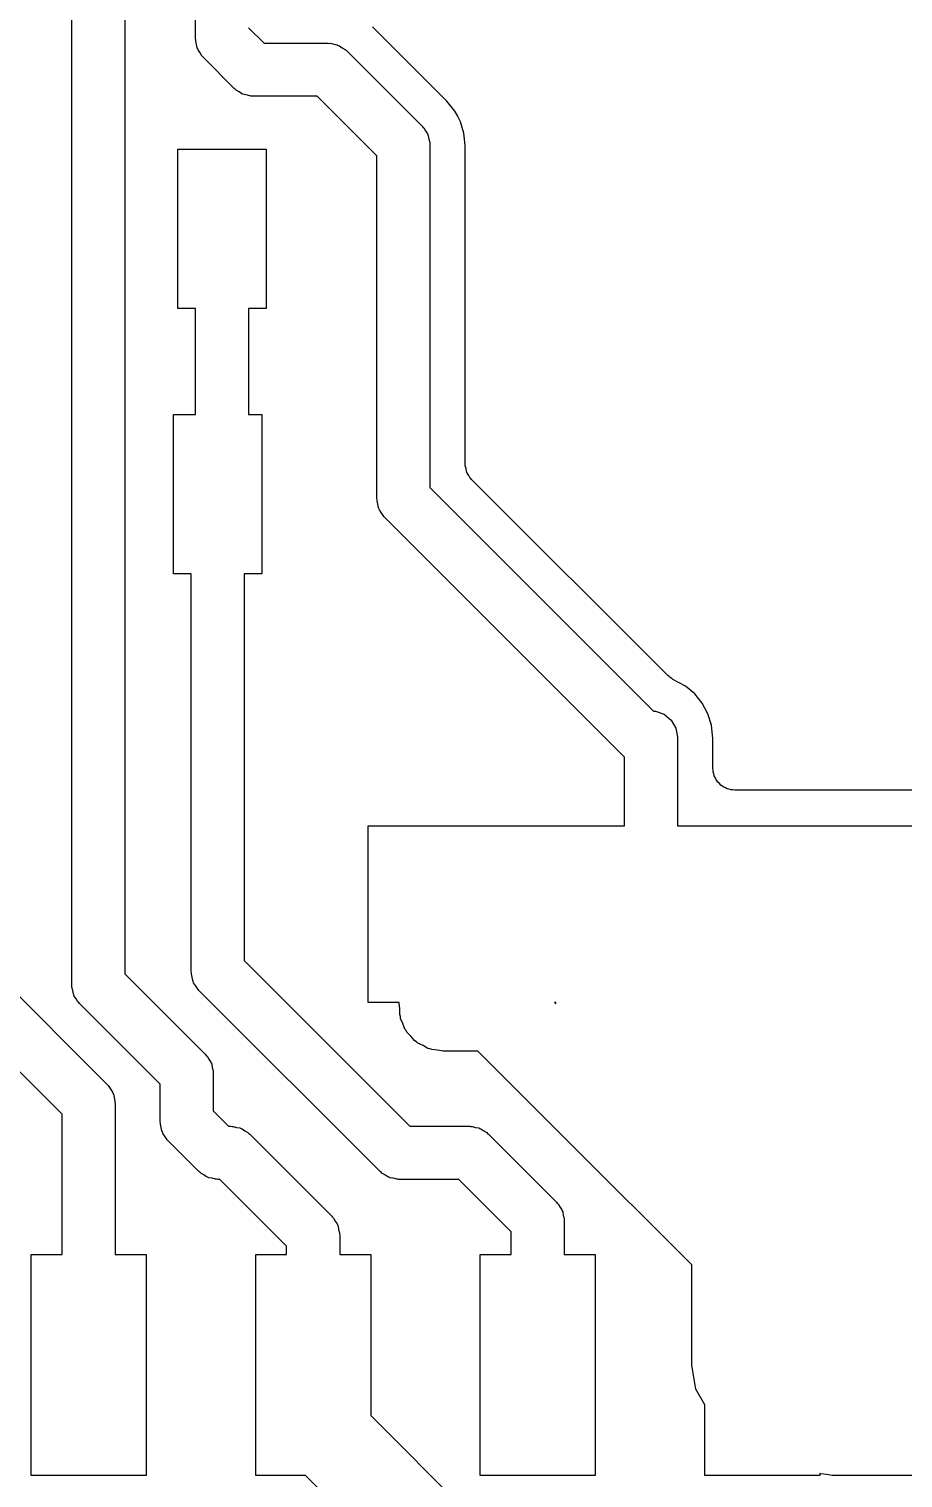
# Model space of a CAD drawing. Extents: x 76 to 124.9, y -113.7 to -66.
# Drawn here: x 104.26 to 109.2, y -102.66 to -94.47 of the extents above; entities that cross this region are included whole.
import ezdxf

# ---------------------------------------------------------------- set-up
doc = ezdxf.new("R2010")
doc.units = 0
doc.header["$MEASUREMENT"] = 0
doc.layers.add('BLACK', color=7, linetype='CONTINUOUS')

msp = doc.modelspace()

# ---------------------------------------------------------------- linework, layer by layer
at = {"layer": 'Black'}
for p, q in [((104.5, -99.675), (104.5, -92.525)), ((104.8, -92.5871), (104.8, -99.675)), ((105.2, -94.525), (105.2, -93.7)), ((105.5, -94.4629), (105.587, -94.55)), ((106.621, -94.8777), (106.201, -94.4575)), ((105.201, -94.5315), (105.2, -94.525)), ((105.201, -94.5381), (105.201, -94.5315)), ((105.206, -94.557), (105.201, -94.5381)), ((105.209, -94.5763), (105.206, -94.557)), ((105.587, -94.55), (105.95, -94.55)), ((105.95, -94.55), (105.957, -94.5511)), ((105.957, -94.5511), (105.963, -94.5506)), ((105.963, -94.5506), (105.982, -94.5556)), ((105.982, -94.5556), (106.001, -94.559)), ((106.001, -94.559), (106.007, -94.5623)), ((106.007, -94.5623), (106.013, -94.5641)), ((105.212, -94.582), (105.209, -94.5763)), ((105.214, -94.5884), (105.212, -94.582)), ((105.225, -94.6044), (105.214, -94.5884)), ((105.235, -94.6214), (105.225, -94.6044)), ((105.24, -94.6257), (105.235, -94.6214)), ((105.244, -94.6311), (105.24, -94.6257)), ((105.419, -94.8061), (105.244, -94.6311)), ((106.013, -94.5641), (106.029, -94.5753)), ((106.029, -94.5753), (106.046, -94.5851)), ((106.046, -94.5851), (106.051, -94.5901)), ((106.051, -94.5901), (106.056, -94.5939)), ((106.056, -94.5939), (106.481, -95.0189)), ((105.424, -94.8099), (105.419, -94.8061)), ((105.429, -94.8149), (105.424, -94.8099)), ((105.446, -94.8247), (105.429, -94.8149)), ((105.462, -94.8359), (105.446, -94.8247)), ((105.468, -94.8377), (105.462, -94.8359)), ((105.474, -94.841), (105.468, -94.8377)), ((105.493, -94.8444), (105.474, -94.841)), ((105.512, -94.8494), (105.493, -94.8444)), ((105.519, -94.8489), (105.512, -94.8494)), ((105.525, -94.85), (105.519, -94.8489)), ((105.888, -94.85), (105.525, -94.85)), ((106.225, -95.1871), (105.888, -94.85)), ((106.644, -94.9067), (106.621, -94.8777)), ((106.645, -94.9072), (106.644, -94.9067)), ((106.645, -94.9077), (106.645, -94.9072)), ((106.666, -94.9336), (106.645, -94.9077)), ((106.682, -94.9632), (106.666, -94.9336)), ((106.682, -94.9637), (106.682, -94.9632)), ((106.682, -94.9644), (106.682, -94.9637)), ((106.698, -94.9939), (106.682, -94.9644)), ((106.481, -95.0189), (106.485, -95.0243)), ((106.485, -95.0243), (106.49, -95.0286)), ((106.49, -95.0286), (106.5, -95.0456)), ((106.5, -95.0456), (106.511, -95.0616)), ((106.707, -95.0258), (106.698, -94.9939)), ((106.708, -95.0264), (106.707, -95.0258)), ((106.708, -95.0271), (106.708, -95.0264)), ((106.717, -95.0591), (106.708, -95.0271)), ((106.511, -95.0616), (106.513, -95.068)), ((106.513, -95.068), (106.516, -95.0737)), ((106.516, -95.0737), (106.519, -95.093)), ((106.519, -95.093), (106.524, -95.1119)), ((106.524, -95.1119), (106.524, -95.1185)), ((106.524, -95.1185), (106.525, -95.125)), ((106.525, -95.125), (106.525, -97.0629)), ((106.72, -95.0923), (106.717, -95.0591)), ((106.72, -95.0929), (106.72, -95.0923)), ((106.72, -95.0936), (106.72, -95.0929)), ((106.724, -95.1311), (106.72, -95.0936)), ((106.724, -96.9287), (106.724, -95.1311)), ((105.1, -96.05), (105.1, -95.15)), ((105.1, -95.15), (105.6, -95.15)), ((105.6, -95.15), (105.6, -96.05)), ((106.225, -97.125), (106.225, -95.1871)), ((105.2, -96.05), (105.1, -96.05)), ((105.2, -96.65), (105.2, -96.05)), ((105.6, -96.05), (105.5, -96.05)), ((105.5, -96.05), (105.5, -96.65)), ((105.075, -97.55), (105.075, -96.65)), ((105.075, -96.65), (105.2, -96.65)), ((105.5, -96.65), (105.575, -96.65)), ((105.575, -96.65), (105.575, -97.55)), ((106.725, -96.9341), (106.724, -96.9287)), ((106.724, -96.9396), (106.725, -96.9341)), ((106.729, -96.9553), (106.724, -96.9396)), ((106.732, -96.9714), (106.729, -96.9553)), ((106.734, -96.9762), (106.732, -96.9714)), ((106.736, -96.9815), (106.734, -96.9762)), ((106.745, -96.9949), (106.736, -96.9815)), ((106.753, -97.009), (106.745, -96.9949)), ((106.757, -97.0125), (106.753, -97.009)), ((106.761, -97.0171), (106.757, -97.0125)), ((107.87, -98.1263), (106.761, -97.0171)), ((106.525, -97.0629), (107.789, -98.3273)), ((106.226, -97.1315), (106.225, -97.125)), ((106.226, -97.1381), (106.226, -97.1315)), ((106.231, -97.157), (106.226, -97.1381)), ((106.234, -97.1763), (106.231, -97.157)), ((106.237, -97.182), (106.234, -97.1763)), ((106.239, -97.1884), (106.237, -97.182)), ((106.25, -97.2044), (106.239, -97.1884)), ((106.26, -97.2214), (106.25, -97.2044)), ((106.265, -97.2257), (106.26, -97.2214)), ((106.269, -97.2311), (106.265, -97.2257)), ((107.625, -98.5871), (106.269, -97.2311)), ((105.175, -97.55), (105.075, -97.55)), ((105.175, -99.8), (105.175, -97.55)), ((105.575, -97.55), (105.475, -97.55)), ((105.475, -97.55), (105.475, -99.7379)), ((107.877, -98.1312), (107.87, -98.1263)), ((107.883, -98.1374), (107.877, -98.1312)), ((107.892, -98.1422), (107.883, -98.1374)), ((107.899, -98.148), (107.892, -98.1422)), ((107.97, -98.1862), (107.899, -98.148)), ((108.022, -98.2295), (107.97, -98.1862)), ((108.065, -98.2822), (108.022, -98.2295)), ((107.789, -98.3273), (107.801, -98.3273)), ((107.801, -98.3273), (107.85, -98.3451)), ((108.097, -98.3422), (108.065, -98.2822)), ((107.85, -98.3451), (107.89, -98.3786)), ((107.89, -98.3786), (107.916, -98.4237)), ((108.117, -98.4073), (108.097, -98.3422)), ((108.124, -98.4811), (108.117, -98.4073)), ((107.916, -98.4237), (107.925, -98.475)), ((107.925, -98.475), (107.925, -98.975)), ((108.124, -98.6494), (108.124, -98.4811)), ((107.625, -98.975), (107.625, -98.5871)), ((108.126, -98.6602), (108.124, -98.6494)), ((108.126, -98.6711), (108.126, -98.6602)), ((108.13, -98.6814), (108.126, -98.6711)), ((108.132, -98.6922), (108.13, -98.6814)), ((108.137, -98.7017), (108.132, -98.6922)), ((108.141, -98.7119), (108.137, -98.7017)), ((108.148, -98.7203), (108.141, -98.7119)), ((108.153, -98.7298), (108.148, -98.7203)), ((108.162, -98.7368), (108.153, -98.7298)), ((108.169, -98.7452), (108.162, -98.7368)), ((108.178, -98.7507), (108.169, -98.7452)), ((108.187, -98.7577), (108.178, -98.7507)), ((108.197, -98.7614), (108.187, -98.7577)), ((108.206, -98.7669), (108.197, -98.7614)), ((108.217, -98.7688), (108.206, -98.7669)), ((108.227, -98.7725), (108.217, -98.7688)), ((108.238, -98.7725), (108.227, -98.7725)), ((108.249, -98.7744), (108.238, -98.7725)), ((109.366, -98.7744), (108.249, -98.7744)), ((106.175, -99.975), (106.175, -98.975)), ((106.175, -98.975), (107.625, -98.975)), ((107.925, -98.975), (109.375, -98.975)), ((103.356, -99.0939), (104.701, -100.439)), ((104.445, -100.607), (103.188, -99.35)), ((104.5, -99.875), (104.5, -99.675)), ((104.8, -99.675), (104.8, -99.8129)), ((105.176, -99.8065), (105.175, -99.8)), ((105.176, -99.8131), (105.176, -99.8065)), ((105.475, -99.7379), (106.412, -100.675)), ((104.501, -99.8815), (104.5, -99.875)), ((104.501, -99.8881), (104.501, -99.8815)), ((104.506, -99.907), (104.501, -99.8881)), ((104.8, -99.8129), (105.256, -100.269)), ((105.181, -99.832), (105.176, -99.8131)), ((105.184, -99.8513), (105.181, -99.832)), ((105.187, -99.857), (105.184, -99.8513)), ((105.189, -99.8634), (105.187, -99.857)), ((105.2, -99.8794), (105.189, -99.8634)), ((105.21, -99.8964), (105.2, -99.8794)), ((104.509, -99.9263), (104.506, -99.907)), ((104.512, -99.932), (104.509, -99.9263)), ((104.514, -99.9384), (104.512, -99.932)), ((104.525, -99.9544), (104.514, -99.9384)), ((104.535, -99.9714), (104.525, -99.9544)), ((104.54, -99.9757), (104.535, -99.9714)), ((105.215, -99.9007), (105.21, -99.8964)), ((105.219, -99.9061), (105.215, -99.9007)), ((106.244, -100.931), (105.219, -99.9061)), ((104.544, -99.9811), (104.54, -99.9757)), ((105, -100.437), (104.544, -99.9811)), ((106.352, -99.975), (106.175, -99.975)), ((106.351, -99.9782), (106.352, -99.975)), ((106.354, -100.011), (106.351, -99.9782)), ((106.354, -100.043), (106.354, -100.011)), ((106.358, -100.054), (106.354, -100.043)), ((106.359, -100.065), (106.358, -100.054)), ((107.229, -99.975), (107.236, -99.9825)), ((107.236, -99.975), (107.229, -99.975)), ((107.236, -99.9825), (107.236, -99.975)), ((106.372, -100.094), (106.359, -100.065)), ((106.383, -100.125), (106.372, -100.094)), ((106.391, -100.133), (106.383, -100.125)), ((106.395, -100.143), (106.391, -100.133)), ((106.418, -100.166), (106.395, -100.143)), ((106.439, -100.192), (106.418, -100.166)), ((106.449, -100.197), (106.439, -100.192)), ((106.457, -100.205), (106.449, -100.197)), ((106.486, -100.219), (106.457, -100.205)), ((105.256, -100.269), (105.26, -100.274)), ((105.26, -100.274), (105.265, -100.279)), ((105.265, -100.279), (105.275, -100.296)), ((105.275, -100.296), (105.286, -100.312)), ((106.514, -100.235), (106.486, -100.219)), ((106.525, -100.237), (106.514, -100.235)), ((106.535, -100.241), (106.525, -100.237)), ((106.568, -100.244), (106.535, -100.241)), ((106.6, -100.25), (106.568, -100.244)), ((106.796, -100.25), (106.6, -100.25)), ((107.309, -100.763), (106.796, -100.25)), ((105.286, -100.312), (105.288, -100.318)), ((105.288, -100.318), (105.291, -100.324)), ((105.291, -100.324), (105.294, -100.343)), ((105.294, -100.343), (105.299, -100.362)), ((105.299, -100.362), (105.299, -100.369)), ((105.299, -100.369), (105.3, -100.375)), ((105.3, -100.375), (105.3, -100.425)), ((104.701, -100.439), (104.705, -100.444)), ((104.705, -100.444), (104.71, -100.449)), ((104.71, -100.449), (104.72, -100.466)), ((105, -100.65), (105, -100.437)), ((105.3, -100.425), (105.3, -100.588)), ((104.72, -100.466), (104.731, -100.482)), ((104.731, -100.482), (104.733, -100.488)), ((104.733, -100.488), (104.736, -100.494)), ((104.736, -100.494), (104.739, -100.513)), ((104.739, -100.513), (104.744, -100.532)), ((104.744, -100.532), (104.744, -100.539)), ((104.744, -100.539), (104.745, -100.545)), ((104.745, -100.545), (104.745, -101.4)), ((104.445, -101.4), (104.445, -100.607)), ((105.3, -100.588), (105.387, -100.675)), ((105.001, -100.657), (105, -100.65)), ((105.001, -100.663), (105.001, -100.657)), ((105.006, -100.682), (105.001, -100.663)), ((105.009, -100.701), (105.006, -100.682)), ((105.012, -100.707), (105.009, -100.701)), ((105.014, -100.713), (105.012, -100.707)), ((105.387, -100.675), (105.4, -100.675)), ((105.4, -100.675), (105.407, -100.676)), ((105.407, -100.676), (105.413, -100.676)), ((105.413, -100.676), (105.432, -100.681)), ((105.432, -100.681), (105.451, -100.684)), ((105.451, -100.684), (105.457, -100.687)), ((105.457, -100.687), (105.463, -100.689)), ((105.463, -100.689), (105.479, -100.7)), ((105.479, -100.7), (105.496, -100.71)), ((106.412, -100.675), (106.75, -100.675)), ((106.75, -100.675), (106.757, -100.676)), ((106.757, -100.676), (106.763, -100.676)), ((106.763, -100.676), (106.782, -100.681)), ((106.782, -100.681), (106.801, -100.684)), ((106.801, -100.684), (106.807, -100.687)), ((106.807, -100.687), (106.813, -100.689)), ((106.813, -100.689), (106.829, -100.7)), ((106.829, -100.7), (106.846, -100.71)), ((105.025, -100.729), (105.014, -100.713)), ((105.035, -100.746), (105.025, -100.729)), ((105.04, -100.751), (105.035, -100.746)), ((105.044, -100.756), (105.04, -100.751)), ((105.219, -100.931), (105.044, -100.756)), ((105.496, -100.71), (105.501, -100.715)), ((105.501, -100.715), (105.506, -100.719)), ((105.506, -100.719), (105.971, -101.184)), ((106.846, -100.71), (106.851, -100.715)), ((106.851, -100.715), (106.856, -100.719)), ((106.856, -100.719), (107.241, -101.104)), ((108.005, -101.459), (107.309, -100.763)), ((105.224, -100.935), (105.219, -100.931)), ((105.229, -100.94), (105.224, -100.935)), ((105.246, -100.95), (105.229, -100.94)), ((105.262, -100.961), (105.246, -100.95)), ((106.249, -100.935), (106.244, -100.931)), ((106.254, -100.94), (106.249, -100.935)), ((106.271, -100.95), (106.254, -100.94)), ((106.287, -100.961), (106.271, -100.95)), ((105.268, -100.963), (105.262, -100.961)), ((105.274, -100.966), (105.268, -100.963)), ((105.293, -100.969), (105.274, -100.966)), ((105.312, -100.974), (105.293, -100.969)), ((105.319, -100.974), (105.312, -100.974)), ((105.325, -100.975), (105.319, -100.974)), ((105.338, -100.975), (105.325, -100.975)), ((105.715, -101.352), (105.338, -100.975)), ((106.293, -100.963), (106.287, -100.961)), ((106.299, -100.966), (106.293, -100.963)), ((106.318, -100.969), (106.299, -100.966)), ((106.337, -100.974), (106.318, -100.969)), ((106.344, -100.974), (106.337, -100.974)), ((106.35, -100.975), (106.344, -100.974)), ((106.688, -100.975), (106.35, -100.975)), ((106.985, -101.272), (106.688, -100.975)), ((107.241, -101.104), (107.245, -101.109)), ((107.245, -101.109), (107.25, -101.114)), ((107.25, -101.114), (107.26, -101.131)), ((105.971, -101.184), (105.975, -101.189)), ((105.975, -101.189), (105.98, -101.194)), ((105.98, -101.194), (105.99, -101.211)), ((107.26, -101.131), (107.271, -101.147)), ((107.271, -101.147), (107.273, -101.153)), ((107.273, -101.153), (107.276, -101.159)), ((107.276, -101.159), (107.279, -101.178)), ((107.279, -101.178), (107.284, -101.197)), ((107.284, -101.197), (107.284, -101.204)), ((105.99, -101.211), (106.001, -101.227)), ((106.001, -101.227), (106.003, -101.233)), ((106.003, -101.233), (106.006, -101.239)), ((106.006, -101.239), (106.009, -101.258)), ((106.009, -101.258), (106.014, -101.277)), ((106.014, -101.277), (106.014, -101.284)), ((106.985, -101.4), (106.985, -101.272)), ((107.284, -101.204), (107.285, -101.21)), ((107.285, -101.21), (107.285, -101.4)), ((105.715, -101.4), (105.715, -101.352)), ((106.014, -101.284), (106.015, -101.29)), ((106.015, -101.29), (106.015, -101.4)), ((104.27, -102.65), (104.27, -101.4)), ((104.27, -101.4), (104.445, -101.4)), ((104.745, -101.4), (104.92, -101.4)), ((104.92, -101.4), (104.92, -102.65)), ((105.54, -102.65), (105.54, -101.4)), ((105.54, -101.4), (105.715, -101.4)), ((106.015, -101.4), (106.19, -101.4)), ((106.19, -101.4), (106.19, -102.311)), ((106.81, -102.65), (106.81, -101.4)), ((106.81, -101.4), (106.985, -101.4)), ((107.285, -101.4), (107.46, -101.4)), ((107.46, -101.4), (107.46, -102.65)), ((108.005, -102.025), (108.005, -101.459)), ((108.029, -102.162), (108.005, -102.025)), ((108.08, -102.25), (108.029, -102.162)), ((108.08, -102.65), (108.08, -102.25)), ((106.19, -102.311), (107.379, -103.5)), ((104.92, -102.65), (104.27, -102.65)), ((105.821, -102.65), (105.54, -102.65)), ((106.68, -103.509), (105.821, -102.65)), ((107.46, -102.65), (106.81, -102.65)), ((108.73, -102.65), (108.08, -102.65)), ((108.735, -102.641), (108.73, -102.639)), ((108.73, -102.639), (108.73, -102.65)), ((108.768, -102.644), (108.735, -102.641)), ((108.8, -102.65), (108.768, -102.644)), ((109.3, -102.65), (108.8, -102.65))]:
    msp.add_line(p, q, dxfattribs=at)

doc.saveas('drawing.dxf')
